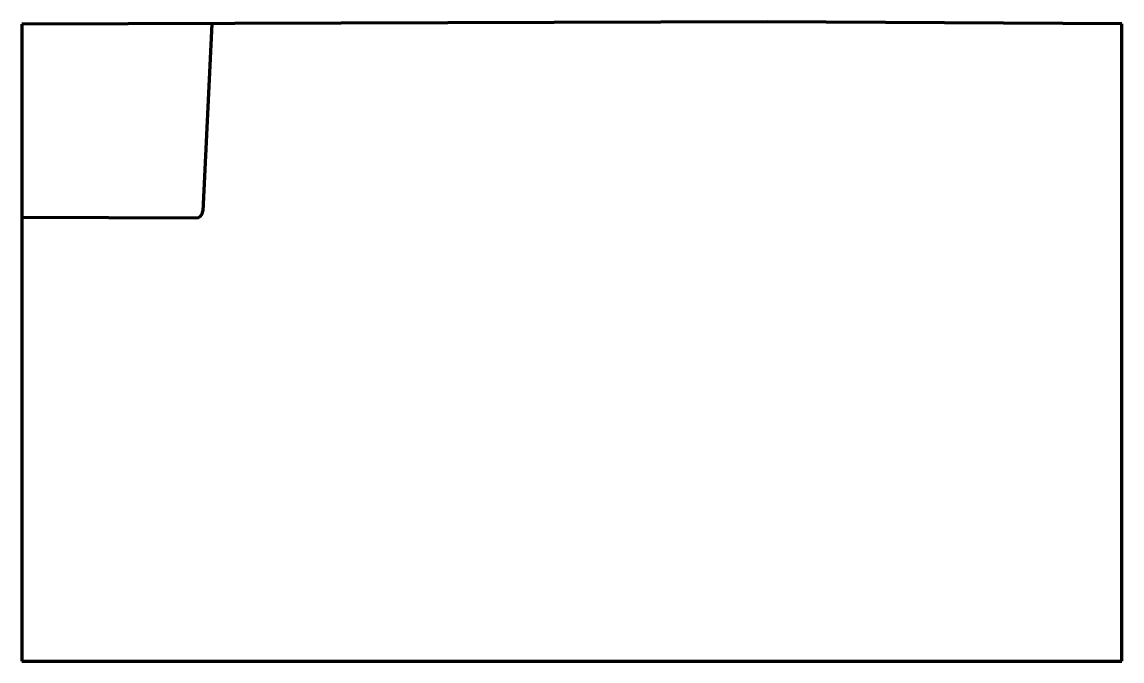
# Model space of a CAD drawing. Header units: inches. Extents: x 46.1 to 125.3, y 0 to 46.1.
import ezdxf

# ---------------------------------------------------------------- set-up
doc = ezdxf.new("R2010")
doc.units = ezdxf.units.IN
doc.header["$MEASUREMENT"] = 0
doc.layers.get('0').update_dxf_attribs({"linetype": 'CONTINUOUS'})
doc.layers.add('1', color=7, linetype='CONTINUOUS')

msp = doc.modelspace()

# ---------------------------------------------------------------- linework, layer by layer
at = {"color": 7, "lineweight": 90}
for p, q in [((99.75, 46.062), (46.062, 45.895)), ((125.312, 45.937), (99.75, 46.062)), ((46.062, 45.895), (46.062, 0)), ((125.312, 0), (125.312, 45.937)), ((46.062, 0), (125.312, 0))]:
    msp.add_line(p, q, dxfattribs=at)
at = {"layer": '1', "color": 7, "lineweight": 90}
for p, q in [((59.75, 45.937), (59.086, 32.415)), ((46.062, 32), (58.584, 31.94))]:
    msp.add_line(p, q, dxfattribs=at)
msp.add_arc((58.587, 32.44), 0.5, 269.72454, 357.18863, dxfattribs=at)

doc.saveas('drawing.dxf')
